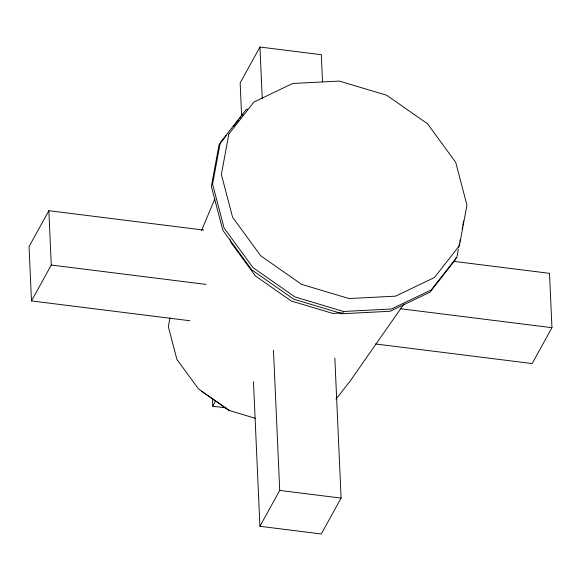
<?xml version="1.0" encoding="UTF-8"?>
<svg xmlns="http://www.w3.org/2000/svg" width="581" height="581" viewBox="0 0 581 581"><rect width="100%" height="100%" fill="white"/><g stroke="black" fill="none" stroke-linecap="round" stroke-linejoin="round"><path stroke-width="0.87" d="M169.972 317.872L168.337 326.696L176.893 359.37L198.426 388.856L229.648 410.665M455.991 257.637L455.664 259.409L429.969 292.192L390.171 311.263L342.325 313.725L293.725 299.2L251.769 269.896L222.843 230.279L211.346 186.37L219.03 144.872L226.299 135.605M458.38 249.205L456.913 257.158L431.211 289.941L391.412 309.012L343.567 311.474L294.974 296.949L253.011 267.645L224.084 228.028L212.588 184.119L220.279 142.621L245.974 109.831L247.6 109.054M458.707 247.441L459.527 243.025M459.854 241.26L460.181 239.495M462.142 228.899L462.469 227.127M462.796 225.363L463.616 220.947M201.425 230.744L214.759 199.036M226.031 407.891L212.777 406.228L215.566 400.556M203.67 230.069L48.855 210.7L29.05 246.569L31.476 300.922L189.885 320.741M31.476 300.922L51.273 265.045L48.855 210.7M322.528 81.885L321.322 54.708L259.954 47.025L240.149 82.901L241.602 115.51M342.325 313.725L343.567 311.474M334.845 358.034L341.091 498.099L321.286 533.975L259.918 526.292L279.722 490.422L273.477 350.358M453.187 261.29L549.524 273.339L551.95 327.691L532.145 363.561L375.486 343.959M403.948 304.016L350.161 381.049L335.956 399.176M233.562 126.338L238.588 119.926M239.706 118.502L240.825 117.071M241.943 115.648L243.054 114.225M341.751 312.985L332.855 313.442L291.284 301.016L255.393 275.953L230.65 242.059L229.96 239.445M51.273 265.045L206.088 284.414M400.694 308.765L551.95 327.691M279.722 490.422L341.091 498.099M255.567 418.371L228.907 410.404L201.425 391.209M259.954 47.025L262.256 98.668M253.469 381.71L259.918 526.292M212.421 398.225L212.777 406.228M228.863 134.008L221.376 174.453L232.574 217.229L260.767 255.836L301.648 284.392L349.007 298.547L395.617 296.15L434.399 277.558L459.448 245.618L466.935 205.173L455.736 162.389L427.543 123.789L386.663 95.233L339.304 81.079L292.686 83.475L253.904 102.06L228.863 134.008"/></g></svg>
